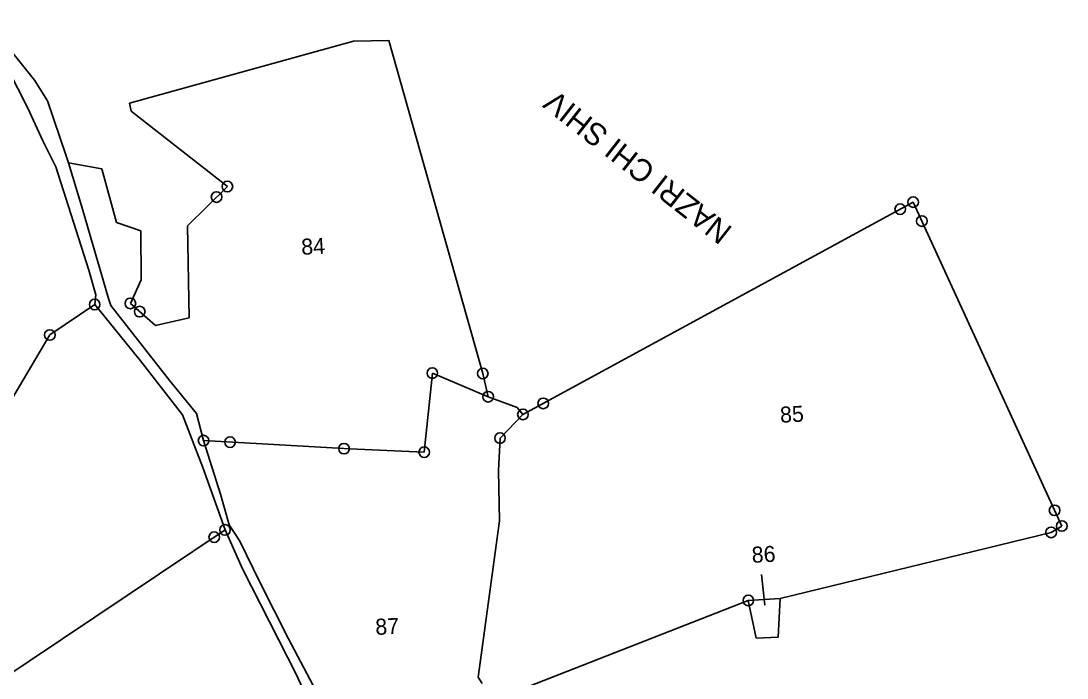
# Model space of a CAD drawing. Header units: metres. Extents: x 307107 to 311438, y 1924010 to 1927669.
# Drawn here: x 310275 to 311438, y 1925171 to 1925902 of the extents above; entities that cross this region are included whole.
import ezdxf

# ---------------------------------------------------------------- set-up
doc = ezdxf.new("R2010")
doc.units = ezdxf.units.M
for name, color, linetype in [('POLY_PARCEL', 6, 'Continuous'), ('POLY_ROAD', 30, 'Continuous'), ('TEXT_MAPOUT', 7, 'Continuous'), ('TEXT_PARCEL', 7, 'Continuous'), ('V_BOUND_LINE', 7, 'Continuous')]:
    doc.layers.add(name, color=color, linetype=linetype)
doc.styles.add('TEXT_MAP', font='')
doc.styles.get('TEXT_MAP').set_extended_font_data('Kruti Dev 050')
doc.dimstyles.get("Standard").update_dxf_attribs({"dimtxt": 0.18, "dimasz": 0.18, "dimexe": 0.18, "dimexo": 0.0625, "dimgap": 0.09, "dimtad": 0, "dimtih": 1, "dimtoh": 1, "dimdec": 4, "dimzin": 0, "dimdsep": 46, "dimtxsty": 'Standard', "dimcen": 0.09, "dimadec": 0, "dimazin": 0, "dimtfac": 1, "dimtdec": 4, "dimtofl": 0, "dimtmove": 0, "dimatfit": 3, "dimfxl": 1, "dimtolj": 1, "dimtzin": 0, "dimarcsym": 0})

msp = doc.modelspace()

# ---------------------------------------------------------------- linework, layer by layer
for centre in [(310504.4, 1925718.1), (310492.4, 1925706.4), (311267.3, 1925700.8), (311252.9, 1925692.9), (311276.9, 1925679.7), (310356.8, 1925586.9), (310396.5, 1925588.1), (310406.9, 1925579), (310306.9, 1925553), (310732.4, 1925510.6), (310788.5, 1925510.1), (310794.5, 1925484.3), (310855.8, 1925476.9), (310833.2, 1925464.6), (310477.9, 1925435.5), (310507.4, 1925433.8), (310807.7, 1925438.3), (310634.2, 1925426.5), (310723.4, 1925422.6), (311424.6, 1925357.9), (311432.6, 1925340.5), (310489.8, 1925328.1), (310501.8, 1925336.1), (311420.8, 1925333.4), (311083.9, 1925257.7)]:
    msp.add_circle(centre, 5.89)
at = {"layer": 'POLY_PARCEL'}
for p, q in [((310306.9, 1925553), (310356.8, 1925586.9)), ((310197.8, 1925369.4), (310306.9, 1925553)), ((310732.4, 1925510.6), (310723.4, 1925422.6)), ((310794.5, 1925484.3), (310732.4, 1925510.6)), ((310833.2, 1925464.6), (310807.7, 1925438.3)), ((310640.8, 1925426.2), (310477.9, 1925435.5)), ((310807.7, 1925438.3), (310806.1, 1925402.2)), ((310723.4, 1925422.6), (310640.8, 1925426.2)), ((310806.1, 1925402.2), (310807.2, 1925346.4)), ((310807.2, 1925346.4), (310783.2, 1925172.2)), ((310170, 1925113.8), (310501.8, 1925336.1)), ((311083.9, 1925257.7), (311119.5, 1925260)), ((310783.2, 1925172.2), (310787.8, 1925165.4))]:
    msp.add_line(p, q, dxfattribs=at)
at = {"layer": 'POLY_ROAD'}
for p, q in [((310282.5, 1925805.1), (310260.5, 1925848.3)), ((310299.1, 1925769), (310282.5, 1925805.1)), ((310313.6, 1925740.2), (310299.1, 1925769)), ((310327.5, 1925744.5), (310343.3, 1925692.8)), ((310350.4, 1925625.2), (310313.6, 1925740.2)), ((310343.3, 1925692.8), (310372.3, 1925593.4)), ((310358.1, 1925597.7), (310350.4, 1925625.2)), ((310356.8, 1925586.9), (310358.1, 1925597.7)), ((310372.3, 1925593.4), (310374.6, 1925585.8)), ((310407.6, 1925524.3), (310356.8, 1925586.9)), ((310374.6, 1925585.8), (310440.5, 1925502)), ((310454.3, 1925464.1), (310407.6, 1925524.3)), ((310440.5, 1925502), (310469.9, 1925465.8)), ((310477.1, 1925405.7), (310454.3, 1925464.1)), ((310469.9, 1925465.8), (310477.9, 1925435.5)), ((310477.9, 1925435.5), (310496.6, 1925376.1)), ((310501.8, 1925336.1), (310477.1, 1925405.7)), ((310496.6, 1925376.1), (310506.4, 1925341.9)), ((310521.3, 1925292.9), (310501.8, 1925336.1)), ((310506.4, 1925341.9), (310518.2, 1925323.8)), ((310518.2, 1925323.8), (310541, 1925277.3)), ((310581.2, 1925174.9), (310521.3, 1925292.9)), ((310541, 1925277.3), (310572.3, 1925215.1)), ((310572.3, 1925215.1), (310613.9, 1925136.8)), ((310605.4, 1925122.5), (310581.2, 1925174.9))]:
    msp.add_line(p, q, dxfattribs=at)
at = {"layer": 'V_BOUND_LINE'}
for p, q in [((310236.7, 1925902.3), (310289.7, 1925836.3)), ((310644.8, 1925879.8), (310395.4, 1925810.9)), ((310684, 1925880.6), (310644.8, 1925879.8)), ((310788.5, 1925510.1), (310684, 1925880.6)), ((310289.7, 1925836.3), (310304.4, 1925813.4)), ((310304.4, 1925813.4), (310324.7, 1925753.5)), ((310395.4, 1925810.9), (310397.4, 1925802.1)), ((310397.4, 1925802.1), (310504.4, 1925718.1)), ((310324.7, 1925753.5), (310327.5, 1925744.5)), ((310364.8, 1925737.7), (310327.5, 1925744.5)), ((310381.1, 1925678.2), (310364.8, 1925737.7)), ((310504.4, 1925718.1), (310460, 1925674.4)), ((311267.3, 1925700.8), (310833.2, 1925464.6)), ((311432.6, 1925340.5), (311267.3, 1925700.8)), ((310408.1, 1925668.8), (310381.1, 1925678.2)), ((310460, 1925674.4), (310461.9, 1925572)), ((310408.4, 1925614.4), (310408.1, 1925668.8)), ((310396.5, 1925588.1), (310408.4, 1925614.4)), ((310424.6, 1925563.7), (310396.5, 1925588.1)), ((310461.9, 1925572), (310424.6, 1925563.7)), ((310794.5, 1925484.3), (310788.5, 1925510.1)), ((310826.7, 1925472.5), (310794.5, 1925484.3)), ((310833.2, 1925464.6), (310826.7, 1925472.5)), ((311420.8, 1925333.4), (311432.6, 1925340.5)), ((311119.5, 1925260), (311420.8, 1925333.4)), ((310811.8, 1925151.4), (311083.9, 1925257.7)), ((311083.9, 1925257.7), (311092.5, 1925215.9)), ((311117.2, 1925216.9), (311119.5, 1925260)), ((311092.5, 1925215.9), (311117.2, 1925216.9))]:
    msp.add_line(p, q, dxfattribs=at)

# ---------------------------------------------------------------- texts
at = {"layer": 'TEXT_MAPOUT'}
msp.add_text('NAZRI CHI SHIV', height=24.732, rotation=141.9734, dxfattribs=at).set_placement((311067.5, 1925671.7))
at = {"layer": 'TEXT_PARCEL', "style": 'TEXT_MAP'}
for s, p in [('84', (310587, 1925642.1)), ('85', (311119.6, 1925455.3)), ('86', (311088.1, 1925299.5)), ('87', (310669.4, 1925219.3))]:
    msp.add_text(s, height=17.81, rotation=2.8535, dxfattribs=at).set_placement(p)

# ---------------------------------------------------------------- leaders
msp.add_leader([(311098.5, 1925286.4), (311102.3, 1925252.5)], dimstyle='Standard', override={"dimtxt": 2.5, "dimasz": 2.5, "dimexe": 1.25, "dimexo": 0.625, "dimgap": 0.625, "dimtad": 1, "dimtih": 0, "dimtoh": 0, "dimzin": 8, "dimcen": 2.5, "dimtofl": 1})

doc.saveas('drawing.dxf')
